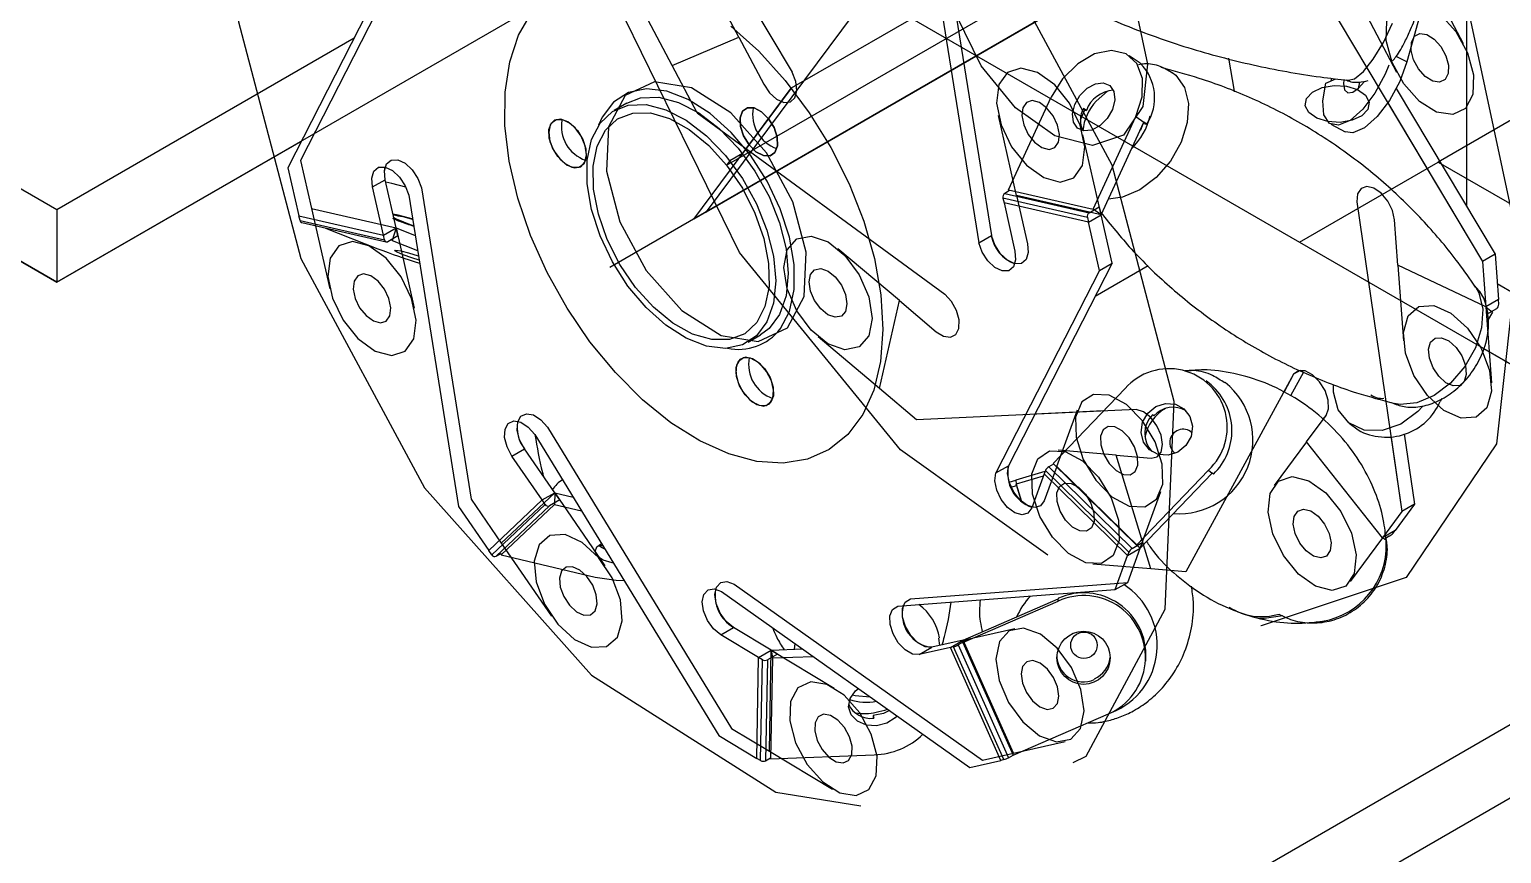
# Model space of a CAD drawing. Header units: millimetres. Extents: x 15 to 415, y 5 to 292.
# Drawn here: x 232.42 to 248.93, y 198.25 to 207.49 of the extents above; entities that cross this region are included whole.
import ezdxf

# ---------------------------------------------------------------- set-up
doc = ezdxf.new("R2010")
doc.units = ezdxf.units.MM
doc.header["$PDSIZE"] = -1
doc.linetypes.add('CENTERX2', pattern=[20.32, 12.7, -2.54, 2.54, -2.54])

msp = doc.modelspace()

# ---------------------------------------------------------------- linework, layer by layer
at = {"color": 7, "linetype": 'Continuous', "lineweight": 25}
for p, q in [((221.4187, 212.0013), (232.7324, 205.47)), ((221.4187, 211.1847), (232.7324, 204.6535)), ((242.6502, 208.6695), (243.2089, 205.1787)), ((242.5087, 208.5879), (243.0675, 205.097)), ((236.4838, 208.2114), (235.3231, 205.939)), ((248.1519, 208.1545), (247.8682, 207.1262)), ((248.5363, 208.2015), (248.5363, 205.506)), ((232.7324, 205.47), (236.0667, 207.3949)), ((244.8782, 207.1092), (244.756, 207.1946)), ((247.8682, 207.1262), (247.7488, 207.1872)), ((246.96, 206.8884), (247.0698, 206.9356)), ((247.0233, 206.9412), (247.0153, 206.9122)), ((247.3357, 206.8984), (247.3213, 206.8258)), ((247.7491, 206.8263), (248.8565, 204.9688)), ((239.1222, 206.6624), (238.9808, 206.5808)), ((243.4023, 205.6886), (243.8813, 206.7289)), ((247.6544, 206.6662), (248.7151, 204.8871)), ((244.2361, 206.5904), (244.2743, 206.5817)), ((244.2743, 206.5817), (244.2421, 206.6042)), ((244.35, 205.4721), (244.829, 206.5124)), ((244.829, 206.5124), (244.919, 206.4495)), ((244.44, 205.4092), (244.919, 206.4495)), ((244.9127, 206.4358), (244.9512, 206.427)), ((244.9512, 206.427), (244.919, 206.4495)), ((247.0143, 206.4255), (247.1764, 206.3426)), ((232.7324, 204.6535), (235.4752, 206.2369)), ((235.3231, 205.939), (235.4458, 205.3992)), ((236.2707, 205.7225), (236.4122, 205.8041)), ((236.3934, 205.1826), (236.2707, 205.7225)), ((236.5348, 205.2643), (236.4122, 205.8041)), ((243.4126, 205.6814), (243.3588, 205.6504)), ((243.3588, 205.6504), (244.3064, 205.4338)), ((243.4023, 205.6886), (244.35, 205.4721)), ((243.4126, 205.6814), (243.4023, 205.6886)), ((236.6769, 205.6297), (237.2356, 202.1388)), ((244.2863, 205.3815), (243.3387, 205.5981)), ((243.3387, 205.5981), (243.3509, 205.5441)), ((243.3509, 205.5441), (243.4736, 205.0043)), ((244.2986, 205.3275), (243.3509, 205.5441)), ((244.3064, 205.4338), (244.4196, 205.4992)), ((244.4196, 205.4992), (244.44, 205.4092)), ((232.7324, 205.47), (232.7324, 204.6535)), ((235.4458, 205.3992), (236.3934, 205.1826)), ((235.458, 205.3452), (235.4458, 205.3992)), ((235.458, 205.3452), (236.4057, 205.1287)), ((235.4774, 205.3225), (236.4251, 205.106)), ((244.2863, 205.3815), (244.2986, 205.3275)), ((244.2986, 205.3275), (244.44, 205.4092)), ((244.4213, 204.7877), (244.2986, 205.3275)), ((244.44, 205.4092), (244.35, 205.4721)), ((244.5627, 204.8694), (244.44, 205.4092)), ((235.7429, 205.2619), (236.3292, 205.0305)), ((236.3934, 205.1826), (236.5348, 205.2643)), ((236.4057, 205.1287), (236.3934, 205.1826)), ((236.5553, 205.1743), (236.4421, 205.109)), ((236.5348, 205.2643), (236.491, 205.1241)), ((236.5553, 205.1743), (236.5348, 205.2643)), ((236.5348, 205.2643), (236.7489, 205.1798)), ((243.0675, 205.097), (243.2089, 205.1787)), ((236.491, 205.1241), (236.4747, 205.1278)), ((236.491, 205.1241), (236.7758, 205.0117)), ((244.5627, 204.8694), (243.402, 202.597)), ((244.3727, 204.4975), (244.9688, 204.8415)), ((244.4213, 204.7877), (244.5627, 204.8694)), ((248.8565, 204.9688), (248.7151, 204.8871)), ((248.7151, 204.8871), (248.7528, 204.3774)), ((248.8565, 204.9688), (248.8942, 204.459)), ((244.4213, 204.7877), (243.2606, 202.5153)), ((248.8809, 204.6383), (253.2385, 202.1227)), ((248.8942, 204.459), (248.7528, 204.3774)), ((248.7528, 204.3774), (248.8268, 204.3202)), ((248.8722, 204.3577), (248.759, 204.2924)), ((248.8979, 204.4081), (248.8942, 204.459)), ((248.8268, 204.3202), (248.7784, 204.2372)), ((240.4807, 203.9826), (240.6221, 204.0643)), ((248.7276, 203.9103), (252.5313, 201.7145)), ((245.6736, 203.5026), (245.6183, 203.5478)), ((246.598, 203.6228), (246.4869, 203.4192)), ((246.7073, 203.6456), (246.5628, 203.381)), ((246.6711, 203.665), (246.598, 203.6228)), ((243.9014, 202.62), (244.7084, 203.4631)), ((248.2615, 203.3517), (248.2415, 203.3175)), ((244.4672, 203.2112), (243.6973, 203.1751)), ((245.0308, 203.1564), (245.0162, 203.1683)), ((246.9303, 203.1181), (246.962, 203.161)), ((247.2199, 203.0751), (247.3204, 202.9975)), ((238.0905, 202.9462), (240.1552, 199.5703)), ((247.6907, 202.9137), (247.8114, 202.0835)), ((247.8378, 202.9562), (247.9528, 202.1652)), ((237.834, 202.704), (237.9755, 202.7856)), ((238.172, 202.2127), (237.834, 202.704)), ((238.3134, 202.2944), (237.9755, 202.7856)), ((243.2606, 202.5153), (243.402, 202.597)), ((243.8101, 202.5307), (243.4821, 202.4359)), ((243.8147, 202.5433), (243.8007, 202.5051)), ((244.7496, 201.6278), (243.8147, 202.5433)), ((243.9056, 202.6159), (243.8523, 202.5851)), ((243.8523, 202.5851), (244.7872, 201.6696)), ((243.9014, 202.62), (244.8364, 201.7045)), ((244.8364, 201.7045), (245.6433, 202.5476)), ((244.8771, 201.6712), (245.684, 202.5144)), ((245.6433, 202.5476), (245.684, 202.5144)), ((245.6986, 202.5025), (245.684, 202.5144)), ((243.4093, 202.4107), (243.4821, 202.4359)), ((243.4312, 202.3549), (243.4909, 202.375)), ((243.4821, 202.4359), (243.4886, 202.3911)), ((243.791, 202.4784), (243.4886, 202.3911)), ((243.4886, 202.3911), (243.5482, 202.1952)), ((243.4909, 202.375), (243.4886, 202.3911)), ((243.4909, 202.375), (243.5446, 202.1984)), ((243.8007, 202.5051), (243.6613, 202.1229)), ((244.7357, 201.5896), (243.8007, 202.5051)), ((237.5736, 201.6475), (238.172, 202.2127)), ((238.172, 202.2127), (238.3134, 202.2944)), ((238.2058, 202.1636), (238.172, 202.2127)), ((238.3698, 202.2125), (238.2566, 202.1472)), ((238.3134, 202.2944), (238.31, 202.1633)), ((238.3698, 202.2125), (238.3134, 202.2944)), ((238.3134, 202.2944), (238.5189, 202.2458)), ((237.2356, 202.1388), (237.5736, 201.6475)), ((237.6074, 201.5984), (238.2058, 202.1636)), ((238.2566, 202.1472), (237.6582, 201.582)), ((238.31, 202.1633), (237.7116, 201.5981)), ((238.31, 202.1633), (238.6131, 202.0917)), ((253.2385, 202.1227), (245.8846, 197.8774)), ((247.8114, 202.0835), (247.5935, 201.789)), ((247.9528, 202.1652), (247.7349, 201.8706)), ((247.9528, 202.1652), (247.8114, 202.0835)), ((247.7349, 201.8706), (247.5935, 201.789)), ((247.7131, 201.8412), (247.7349, 201.8706)), ((238.8181, 201.709), (238.8531, 201.6994)), ((244.7872, 201.6696), (244.9003, 201.7349)), ((244.8771, 201.6712), (244.8364, 201.7045)), ((244.9003, 201.7349), (244.8771, 201.6712)), ((247.5935, 201.789), (247.6195, 201.7722)), ((247.6703, 201.8052), (247.6165, 201.7741)), ((247.6175, 201.7747), (247.6195, 201.7722)), ((237.6074, 201.5984), (237.5736, 201.6475)), ((237.6582, 201.582), (237.712, 201.613)), ((237.712, 201.613), (237.7116, 201.5981)), ((237.7116, 201.5981), (238.7668, 201.3487)), ((244.5962, 201.2074), (244.7357, 201.5896)), ((244.7357, 201.5896), (244.8771, 201.6712)), ((244.7496, 201.6278), (244.7357, 201.5896)), ((244.7376, 201.2891), (244.8771, 201.6712)), ((242.1595, 201.0214), (244.5962, 201.2074)), ((244.5962, 201.2074), (244.7376, 201.2891)), ((240.1847, 201.186), (242.9667, 199.2145)), ((242.89, 200.6157), (243.9582, 201.0791)), ((242.8914, 200.6396), (243.9596, 201.1029)), ((243.9582, 201.0791), (243.9596, 201.1029)), ((243.9601, 201.1115), (243.9596, 201.1029)), ((245.9365, 200.9732), (245.9104, 200.9891)), ((240.1758, 200.7013), (240.3172, 200.7829)), ((240.6, 200.4462), (240.1758, 200.7013)), ((240.7414, 200.5279), (240.3172, 200.7829)), ((240.7414, 200.5279), (241.0937, 200.5418)), ((241.006, 200.604), (240.9976, 200.538)), ((242.4016, 200.4794), (242.5431, 200.561)), ((242.75, 200.5579), (242.4016, 200.4794)), ((242.8914, 200.6396), (242.5431, 200.561)), ((242.6305, 200.5807), (242.6194, 200.6641)), ((242.75, 200.5579), (242.8914, 200.6396)), ((242.7848, 200.5658), (242.75, 200.5579)), ((243.3151, 199.2931), (242.75, 200.5579)), ((243.3499, 199.3009), (242.7848, 200.5658)), ((242.9495, 200.6527), (242.8363, 200.5873)), ((242.8363, 200.5873), (243.4014, 199.3225)), ((242.8914, 200.6396), (242.89, 200.6157)), ((242.89, 200.6157), (243.455, 199.3509)), ((242.9495, 200.6527), (242.8914, 200.6396)), ((240.5794, 199.3152), (240.6, 200.4462)), ((240.6, 200.4462), (240.7414, 200.5279)), ((240.6424, 200.4207), (240.6, 200.4462)), ((240.6218, 199.2897), (240.6424, 200.4207)), ((240.699, 200.4201), (240.6784, 199.289)), ((240.8121, 200.4854), (240.699, 200.4201)), ((240.7542, 200.4412), (240.7336, 199.3102)), ((240.8121, 200.4854), (240.7414, 200.5279)), ((240.7414, 200.5279), (240.7542, 200.4412)), ((240.7542, 200.4412), (241.2102, 200.4593)), ((244.9394, 200.4046), (244.9414, 200.437)), ((244.3637, 200.208), (244.3632, 200.1995)), ((241.8851, 199.797), (241.8846, 199.7659)), ((241.8851, 199.797), (241.8897, 199.7661)), ((243.455, 199.3509), (244.5232, 199.8142)), ((240.1552, 199.5703), (240.5794, 199.3152)), ((240.6218, 199.2897), (240.5794, 199.3152)), ((240.6784, 199.289), (240.7322, 199.3201)), ((240.7322, 199.3201), (240.7336, 199.3102)), ((240.7336, 199.3102), (241.8967, 199.3563)), ((242.9667, 199.2145), (243.3151, 199.2931)), ((243.3499, 199.3009), (243.3151, 199.2931)), ((243.4014, 199.3225), (243.4541, 199.3529))]:
    msp.add_line(p, q, dxfattribs=at)
at = {"color": 7, "linetype": 'Continuous'}
for p, q in [((232.7324, 204.6535), (221.4187, 211.1847)), ((238.9488, 210.4115), (240.9762, 207.0109)), ((244.9261, 209.1163), (240.9663, 206.8303)), ((240.0863, 208.8988), (232.7324, 204.6535)), ((253.2385, 201.3062), (240.0863, 208.8988)), ((242.6502, 208.6695), (243.2089, 205.1787)), ((236.6252, 208.293), (235.4645, 206.0206)), ((240.2414, 205.9663), (244.3426, 208.3339)), ((240.3776, 207.4037), (239.9128, 208.2874)), ((246.6878, 208.2877), (248.7151, 204.8871)), ((248.0325, 208.2156), (248.4972, 207.3319)), ((239.6315, 207.083), (239.1667, 207.9667)), ((247.2864, 207.8949), (247.7511, 207.0112)), ((239.6315, 207.083), (240.3776, 207.4037)), ((240.3776, 207.4037), (240.6564, 206.8735)), ((239.9103, 206.5528), (239.6315, 207.083)), ((240.9663, 206.8303), (240.4193, 206.0968)), ((239.9103, 206.5528), (242.6857, 204.5224)), ((243.4924, 205.6257), (243.2879, 206.5254)), ((244.44, 205.4092), (244.2356, 206.3089)), ((235.4645, 206.0206), (235.5872, 205.4808)), ((240.2778, 206.0152), (240.2414, 205.9663)), ((240.4193, 206.0968), (240.2778, 206.0152)), ((236.5348, 205.2643), (236.4122, 205.8041)), ((236.8183, 205.7113), (237.377, 202.2204)), ((244.44, 205.4092), (243.4924, 205.6257)), ((243.4924, 205.6257), (243.615, 205.0859)), ((247.3065, 205.5553), (247.8114, 202.0835)), ((235.5872, 205.4808), (236.5348, 205.2643)), ((235.5872, 205.4808), (235.7916, 204.5811)), ((244.5627, 204.8694), (244.44, 205.4092)), ((247.7667, 204.8451), (247.7291, 205.3549)), ((236.5348, 205.2643), (236.7393, 204.3646)), ((242.1774, 204.4478), (241.4881, 205.0281)), ((244.5627, 204.8694), (243.402, 202.597)), ((248.7528, 204.3774), (247.7667, 204.8451)), ((247.7667, 204.8451), (247.8295, 203.9956)), ((248.7151, 204.8871), (248.7528, 204.3774)), ((241.9562, 203.4612), (242.1774, 204.4478)), ((242.1774, 204.4478), (242.5909, 204.0996)), ((248.7528, 204.3774), (248.8155, 203.5278)), ((241.9562, 203.4612), (241.267, 204.0414)), ((246.598, 203.6228), (245.3877, 201.4059)), ((242.3698, 203.113), (241.9562, 203.4612)), ((244.833, 203.2283), (242.3698, 203.113)), ((243.9422, 202.5868), (244.1746, 203.2237)), ((238.2319, 203.0278), (240.2966, 199.6519)), ((246.7441, 202.8665), (246.962, 203.161)), ((246.7441, 202.8665), (246.3809, 202.3756)), ((247.5935, 201.789), (246.7441, 202.8665)), ((238.3134, 202.2944), (237.9755, 202.7856)), ((244.6092, 202.7147), (243.9587, 202.7699)), ((244.9974, 201.439), (244.6092, 202.7147)), ((244.6092, 202.7147), (244.9994, 202.6816)), ((243.9422, 202.5868), (243.8027, 202.2046)), ((244.8771, 201.6712), (243.9422, 202.5868)), ((237.377, 202.2204), (237.715, 201.7292)), ((237.715, 201.7292), (238.3134, 202.2944)), ((238.3134, 202.2944), (238.8767, 201.4756)), ((244.8771, 201.6712), (245.1096, 202.3082)), ((247.8114, 202.0835), (247.5935, 201.789)), ((237.715, 201.7292), (238.2783, 200.9104)), ((247.5935, 201.789), (247.2303, 201.2981)), ((244.7376, 201.2891), (244.8771, 201.6712)), ((244.9974, 201.439), (244.347, 201.4942)), ((245.3877, 201.4059), (244.9974, 201.439)), ((240.3261, 201.2677), (243.1081, 199.2962)), ((242.3009, 201.1031), (244.7376, 201.2891)), ((245.8846, 197.0609), (253.2385, 201.3062)), ((240.7414, 200.5279), (240.3172, 200.7829)), ((242.8914, 200.6396), (243.472, 200.7705)), ((242.8914, 200.6396), (242.5431, 200.561)), ((243.4565, 199.3747), (242.8914, 200.6396)), ((240.7208, 199.3969), (240.7414, 200.5279)), ((240.7414, 200.5279), (241.4484, 200.1028)), ((240.2966, 199.6519), (240.7208, 199.3969)), ((240.7208, 199.3969), (241.4278, 198.9718)), ((243.4565, 199.3747), (244.0371, 199.5057)), ((243.1081, 199.2962), (243.4565, 199.3747))]:
    msp.add_line(p, q, dxfattribs=at)
at = {"color": 7, "linetype": 'CENTERX2'}
for p, q in [((240.0136, 205.445), (244.9134, 208.2736)), ((240.0136, 205.445), (241.9466, 208.0367)), ((243.832, 207.6493), (238.9322, 204.8207)), ((243.832, 207.6493), (239.8722, 205.3634)), ((239.8722, 205.3634), (240.9663, 206.8303)), ((249.208, 206.572), (248.2181, 206.0006)), ((246.6624, 205.1025), (248.2181, 206.0006)), ((248.2181, 206.0006), (249.3494, 205.3474))]:
    msp.add_line(p, q, dxfattribs=at)
at = {"color": 8, "linetype": 'Continuous', "lineweight": 25}
msp.add_line((236.7193, 205.3644), (236.71, 205.367), dxfattribs=at)
at = {"color": 7, "linetype": 'CENTERX2', "flags": 128}
for points in [[(242.1888, 202.7752), (240.3842, 204.9863), (239.1046, 207.6029), (238.5447, 210.2264), (238.7897, 212.4577), (239.8023, 213.9569), (241.4285, 214.4958), (243.4205, 213.9924), (245.4752, 212.5233), (247.2797, 210.3122), (248.5594, 207.6957), (249.1193, 205.0721), (248.8743, 202.8409), (247.8616, 201.3417), (246.2355, 200.8028), (244.2434, 201.3062), (242.1888, 202.7752)], [(245.1582, 200.9883), (245.2593, 203.3166), (244.5618, 205.9689), (243.1718, 208.5414), (241.3011, 210.6426), (239.2343, 211.9524), (237.2862, 212.2716), (235.7533, 211.5515), (234.869, 209.9017), (234.7679, 207.5734), (235.4654, 204.9211), (236.8553, 202.3485), (238.7261, 200.2474), (240.7929, 198.9375), (242.741, 198.6184), (244.2739, 199.3385), (245.1582, 200.9883)], [(247.724, 207.7389), (247.8659, 207.8082), (248.0472, 207.7806), (248.2402, 207.6603), (248.4155, 207.4655), (248.5464, 207.226), (248.6131, 206.9782), (248.6054, 206.7598), (248.5244, 206.6041), (248.3824, 206.5348), (248.2012, 206.5625), (248.0082, 206.6828), (247.8329, 206.8776), (247.7019, 207.1171), (247.6352, 207.3649), (247.643, 207.5832), (247.724, 207.7389)], [(243.7958, 205.8272), (243.9822, 205.7781), (244.135, 205.8263), (244.231, 205.9644), (244.2555, 206.1714), (244.2049, 206.4159), (244.0868, 206.6605), (243.9192, 206.8681), (243.7276, 207.007), (243.5413, 207.0562), (243.3884, 207.008), (243.2925, 206.8699), (243.2679, 206.6628), (243.3186, 206.4184), (243.4367, 206.1737), (243.6043, 205.9662), (243.7958, 205.8272)], [(241.8725, 204.2485), (241.8347, 204.0517), (241.7273, 203.9284), (241.5666, 203.8974), (241.3771, 203.9634), (241.1877, 204.1164), (241.0273, 204.3332), (240.9201, 204.5806), (240.8826, 204.821), (240.9204, 205.0178), (241.0279, 205.1411), (241.1885, 205.1721), (241.378, 205.1061), (241.5674, 204.953), (241.7279, 204.7363), (241.835, 204.4889), (241.8725, 204.2485)], [(236.2314, 205.0627), (236.045, 205.1119), (235.8922, 205.0637), (235.7962, 204.9256), (235.7717, 204.7185), (235.8223, 204.4741), (235.9404, 204.2295), (236.108, 204.0219), (236.2996, 203.8829), (236.4859, 203.8338), (236.6387, 203.882), (236.7347, 204.0201), (236.7593, 204.2272), (236.7086, 204.4716), (236.5905, 204.7162), (236.4229, 204.9238), (236.2314, 205.0627)], [(248.17, 204.3935), (248.3618, 204.3088), (248.5476, 204.1408), (248.6992, 203.9151), (248.7934, 203.666), (248.8159, 203.4315), (248.7633, 203.2473), (248.6436, 203.1414), (248.4751, 203.1299), (248.2832, 203.2146), (248.0974, 203.3826), (247.9458, 203.6083), (247.8516, 203.8574), (247.8291, 204.0919), (247.8817, 204.2761), (248.0014, 204.3821), (248.17, 204.3935)], [(244.3794, 202.4331), (244.56, 202.2497), (244.753, 202.1449), (244.9292, 202.1346), (245.0616, 202.2205), (245.1302, 202.3893), (245.1245, 202.6156), (245.0453, 202.8647), (244.9048, 203.0988), (244.7242, 203.2822), (244.5312, 203.387), (244.355, 203.3973), (244.2226, 203.3115), (244.154, 203.1426), (244.1597, 202.9163), (244.2389, 202.6672), (244.3794, 202.4331)], [(244.5536, 202.2363), (244.6343, 201.9871), (244.6417, 201.76), (244.5747, 201.5895), (244.4435, 201.5016), (244.268, 201.5097), (244.075, 201.6126), (243.8939, 201.7945), (243.7522, 202.0278), (243.6715, 202.277), (243.6641, 202.5042), (243.7311, 202.6747), (243.8623, 202.7626), (244.0377, 202.7545), (244.2307, 202.6516), (244.4119, 202.4697), (244.5536, 202.2363)], [(246.959, 202.2917), (247.1274, 202.0854), (247.2468, 201.8411), (247.2991, 201.5963), (247.2762, 201.388), (247.1817, 201.2481), (247.0299, 201.1978), (246.844, 201.2448), (246.6522, 201.3819), (246.4838, 201.5883), (246.3644, 201.8325), (246.3121, 202.0773), (246.335, 202.2856), (246.4295, 202.4255), (246.5813, 202.4758), (246.7672, 202.4288), (246.959, 202.2917)], [(238.2597, 201.8146), (238.1387, 201.7107), (238.0844, 201.5279), (238.1053, 201.2942), (238.198, 201.045), (238.3486, 200.8184), (238.5339, 200.6488), (238.7259, 200.562), (238.8953, 200.5713), (239.0163, 200.6753), (239.0706, 200.858), (239.0497, 201.0918), (238.9569, 201.341), (238.8064, 201.5676), (238.6211, 201.7372), (238.4291, 201.824), (238.2597, 201.8146)], [(243.2954, 200.1895), (243.4012, 199.9418), (243.5607, 199.724), (243.7498, 199.5693), (243.9396, 199.5011), (244.1012, 199.5299), (244.21, 199.6514), (244.2495, 199.8469), (244.2136, 200.0867), (244.1079, 200.3344), (243.9483, 200.5521), (243.7593, 200.7069), (243.5695, 200.775), (243.4079, 200.7462), (243.2991, 200.6248), (243.2596, 200.4293), (243.2954, 200.1895)], [(240.9579, 199.9532), (240.9485, 199.7359), (241.0136, 199.4884), (241.1433, 199.2483), (241.3179, 199.0521), (241.5108, 198.9299), (241.6926, 198.9001), (241.8357, 198.9673), (241.9182, 199.1213), (241.9277, 199.3386), (241.8626, 199.5862), (241.7328, 199.8263), (241.5582, 200.0224), (241.3653, 200.1446), (241.1835, 200.1744), (241.0404, 200.1072), (240.9579, 199.9532)]]:
    msp.add_lwpolyline(points, dxfattribs=at)
at = {"color": 7, "linetype": 'Continuous', "flags": 128}
for points in [[(243.4814, 206.6095), (243.0965, 207.0812), (242.8235, 207.6394), (242.704, 208.1991), (242.7563, 208.6751), (242.9723, 208.9949), (243.3192, 209.1099), (243.7442, 209.0025), (244.1825, 208.6891), (244.5675, 208.2174), (244.8405, 207.6592), (244.9599, 207.0995), (244.9077, 206.6235), (244.6916, 206.3037), (244.3447, 206.1887), (243.9198, 206.2961), (243.4814, 206.6095)], [(247.9527, 207.4147), (248.0135, 207.4444), (248.0912, 207.4326), (248.1739, 207.381), (248.249, 207.2975), (248.3052, 207.1949), (248.3337, 207.0887), (248.3304, 206.9951), (248.2957, 206.9284), (248.2349, 206.8987), (248.1572, 206.9105), (248.0745, 206.9621), (247.9993, 207.0455), (247.9432, 207.1482), (247.9146, 207.2544), (247.918, 207.348), (247.9527, 207.4147)], [(240.6564, 206.8735), (240.7219, 206.7773), (240.8018, 206.7062), (240.8839, 206.671), (240.9557, 206.6771), (241.0063, 206.7236), (241.0279, 206.8033), (241.0174, 206.9042), (240.9762, 207.0109)], [(241.1111, 204.4942), (241.1327, 204.9909), (240.9839, 205.5568), (240.6874, 206.1056), (240.2883, 206.5538), (239.8473, 206.8332), (239.4317, 206.9013), (239.1047, 206.7477), (238.9161, 206.3958), (238.8945, 205.8991), (239.0433, 205.3332), (239.3398, 204.7844), (239.7389, 204.3362), (240.1798, 204.0567), (240.5954, 203.9886), (240.9225, 204.1423), (241.1111, 204.4942)], [(246.9177, 206.8372), (247.0522, 206.8605), (247.1919, 206.8524), (247.3157, 206.814), (247.4046, 206.7512), (247.445, 206.6736), (247.431, 206.5929), (247.3645, 206.5215), (247.2557, 206.4702), (247.1212, 206.4468), (246.9814, 206.4549), (246.8577, 206.4933), (246.7688, 206.5561), (246.7283, 206.6338), (246.7424, 206.7144), (246.8089, 206.7859), (246.9177, 206.8372)], [(243.7763, 206.1643), (243.8562, 206.1433), (243.9217, 206.1639), (243.9628, 206.2231), (243.9733, 206.3118), (243.9516, 206.4166), (243.901, 206.5215), (243.8292, 206.6104), (243.7471, 206.67), (243.6672, 206.691), (243.6017, 206.6704), (243.5606, 206.6112), (243.5501, 206.5224), (243.5718, 206.4177), (243.6224, 206.3128), (243.6942, 206.2239), (243.7763, 206.1643)], [(236.4122, 205.8041), (236.4041, 205.9038), (236.4283, 205.9814), (236.4809, 206.0248), (236.5539, 206.0276), (236.6363, 205.9893), (236.7155, 205.9157), (236.7794, 205.8181), (236.8183, 205.7113)], [(247.7291, 205.3549), (247.7058, 205.46), (247.6539, 205.5644), (247.5812, 205.6522), (247.4989, 205.71), (247.4195, 205.7289), (247.355, 205.7062), (247.3153, 205.6452), (247.3065, 205.5553)], [(243.615, 205.0859), (243.623, 204.9861), (243.5989, 204.9086), (243.5463, 204.8652), (243.4733, 204.8624), (243.3909, 204.9007), (243.3117, 204.9742), (243.2478, 205.0719), (243.2089, 205.1787)], [(236.2509, 204.7257), (236.171, 204.7467), (236.1055, 204.7261), (236.0644, 204.6669), (236.0538, 204.5781), (236.0755, 204.4734), (236.1262, 204.3685), (236.198, 204.2796), (236.2801, 204.22), (236.36, 204.199), (236.4254, 204.2196), (236.4666, 204.2788), (236.4771, 204.3675), (236.4554, 204.4723), (236.4048, 204.5772), (236.333, 204.6661), (236.2509, 204.7257)], [(241.5897, 204.4121), (241.5735, 204.3277), (241.5274, 204.2749), (241.4586, 204.2616), (241.3774, 204.2899), (241.2962, 204.3555), (241.2274, 204.4484), (241.1815, 204.5544), (241.1654, 204.6574), (241.1816, 204.7418), (241.2277, 204.7946), (241.2966, 204.8079), (241.3777, 204.7796), (241.4589, 204.714), (241.5277, 204.6211), (241.5736, 204.5151), (241.5897, 204.4121)], [(242.5909, 204.0996), (242.6736, 204.0491), (242.751, 204.0384), (242.8112, 204.0693), (242.8451, 204.1369), (242.8475, 204.2311), (242.818, 204.3374), (242.7612, 204.4397), (242.6857, 204.5224)], [(248.2571, 204.0325), (248.3393, 203.9962), (248.419, 203.9242), (248.4839, 203.8275), (248.5243, 203.7207), (248.534, 203.6202), (248.5114, 203.5412), (248.4601, 203.4959), (248.3879, 203.4909), (248.3057, 203.5272), (248.226, 203.5992), (248.1611, 203.696), (248.1207, 203.8027), (248.111, 203.9032), (248.1336, 203.9822), (248.1849, 204.0276), (248.2571, 204.0325)], [(246.962, 203.161), (246.9899, 203.235), (246.9858, 203.3328), (246.9504, 203.4396), (246.889, 203.5392), (246.811, 203.6164), (246.7284, 203.6593), (246.6536, 203.6616), (246.598, 203.6228)], [(237.9755, 202.7856), (237.9205, 202.8888), (237.8935, 202.9948), (237.8985, 203.0873), (237.9347, 203.1524), (237.9966, 203.18), (238.0749, 203.1661), (238.1575, 203.1126), (238.2319, 203.0278)], [(244.9994, 202.6816), (245.0678, 202.696), (245.1131, 202.7499), (245.1284, 202.835), (245.1114, 202.9384), (245.0647, 203.0442), (244.9954, 203.1365), (244.914, 203.2011), (244.833, 203.2283)], [(244.5295, 202.6233), (244.6069, 202.5447), (244.6896, 202.4998), (244.7651, 202.4954), (244.8219, 202.5322), (244.8513, 202.6046), (244.8488, 202.7015), (244.8149, 202.8083), (244.7547, 202.9086), (244.6773, 202.9872), (244.5946, 203.0321), (244.5191, 203.0365), (244.4623, 202.9997), (244.4329, 202.9274), (244.4354, 202.8304), (244.4693, 202.7236), (244.5295, 202.6233)], [(243.8027, 202.2046), (243.7608, 202.1464), (243.6947, 202.1269), (243.6146, 202.1492), (243.5326, 202.2097), (243.4613, 202.2993), (243.4114, 202.4044), (243.3906, 202.5089), (243.402, 202.597)], [(244.3246, 202.1768), (244.3592, 202.07), (244.3624, 201.9726), (244.3336, 201.8996), (244.2774, 201.8619), (244.2022, 201.8654), (244.1195, 201.9094), (244.0419, 201.9874), (243.9811, 202.0874), (243.9465, 202.1942), (243.9434, 202.2916), (243.9721, 202.3646), (244.0283, 202.4023), (244.1035, 202.3988), (244.1862, 202.3547), (244.2639, 202.2768), (244.3246, 202.1768)], [(246.8713, 202.0318), (246.9435, 201.9433), (246.9947, 201.8387), (247.0171, 201.7337), (247.0073, 201.6445), (246.9668, 201.5845), (246.9017, 201.563), (246.8221, 201.5831), (246.7399, 201.6419), (246.6677, 201.7303), (246.6165, 201.835), (246.5941, 201.9399), (246.6039, 202.0292), (246.6444, 202.0891), (246.7095, 202.1107), (246.7891, 202.0905), (246.8713, 202.0318)], [(238.4413, 201.4594), (238.3894, 201.4149), (238.3662, 201.3365), (238.3751, 201.2364), (238.4149, 201.1296), (238.4794, 201.0324), (238.5588, 200.9598), (238.6411, 200.9226), (238.7137, 200.9266), (238.7656, 200.9711), (238.7888, 201.0494), (238.7799, 201.1496), (238.7401, 201.2564), (238.6756, 201.3535), (238.5962, 201.4262), (238.5139, 201.4634), (238.4413, 201.4594)], [(240.3172, 200.7829), (240.2364, 200.8502), (240.1686, 200.9441), (240.124, 201.0504), (240.1096, 201.1528), (240.1274, 201.2359), (240.1748, 201.2869), (240.2446, 201.298), (240.3261, 201.2677)], [(242.5431, 200.561), (242.4672, 200.5666), (242.3844, 200.6126), (242.3074, 200.692), (242.2478, 200.7928), (242.2147, 200.8995), (242.2132, 200.9959), (242.2434, 201.0674), (242.3009, 201.1031)], [(243.5578, 200.1601), (243.6031, 200.054), (243.6715, 199.9606), (243.7525, 199.8943), (243.8338, 199.8651), (243.9031, 199.8775), (243.9497, 199.9295), (243.9667, 200.0133), (243.9513, 200.1161), (243.906, 200.2222), (243.8376, 200.3155), (243.7566, 200.3819), (243.6752, 200.4111), (243.606, 200.3987), (243.5593, 200.3467), (243.5424, 200.2629), (243.5578, 200.1601)], [(241.2323, 199.7155), (241.2282, 199.6224), (241.2561, 199.5163), (241.3117, 199.4134), (241.3866, 199.3294), (241.4692, 199.277), (241.5472, 199.2642), (241.6085, 199.293), (241.6439, 199.359), (241.6479, 199.4521), (241.62, 199.5582), (241.5644, 199.6611), (241.4896, 199.7452), (241.4069, 199.7976), (241.329, 199.8103), (241.2677, 199.7815), (241.2323, 199.7155)]]:
    msp.add_lwpolyline(points, dxfattribs=at)
at = {"color": 7, "linetype": 'Continuous', "lineweight": 25, "flags": 128}
for points in [[(240.2876, 207.5257), (240.6003, 207.2438), (240.8959, 206.9178), (241.1675, 206.5554), (241.4088, 206.1651), (241.614, 205.756), (241.7784, 205.3376), (241.8982, 204.9199), (241.9704, 204.5125), (241.9935, 204.1251), (241.9668, 203.7668), (241.891, 203.4458), (241.768, 203.1698), (241.6005, 202.9452), (241.3924, 202.7773), (241.1488, 202.67), (240.8752, 202.6258), (240.5781, 202.6458), (240.2645, 202.7295), (239.9416, 202.8749), (239.6172, 203.0787), (239.2987, 203.336), (238.9937, 203.6408), (238.7092, 203.986), (238.452, 204.3635), (238.2281, 204.7644), (238.0428, 205.1794), (237.9003, 205.5986), (237.804, 206.0124), (237.7562, 206.4109), (237.758, 206.7849), (237.8094, 207.1256), (237.9091, 207.4249), (238.0548, 207.676)], [(247.2102, 206.9185), (247.279, 206.9353), (247.3796, 207.0163), (247.4912, 207.1565), (247.604, 207.3435), (247.708, 207.5607)], [(244.829, 206.5124), (244.8986, 206.7322), (244.9027, 206.9386), (244.8408, 207.1067), (244.7202, 207.2161), (244.5557, 207.2537), (244.3669, 207.2149), (244.1768, 207.1045), (244.0081, 206.9357), (243.8813, 206.7289)], [(245.867, 207.1662), (245.9302, 206.7985), (245.9311, 206.7912)], [(245.2373, 207.0067), (245.276, 206.9764), (245.3743, 206.8395), (245.4189, 206.6574), (245.406, 206.4462), (245.3366, 206.2247), (245.2169, 206.0126), (245.0576, 205.8287), (244.8728, 205.6894), (244.6789, 205.6071), (244.5221, 205.5875)], [(247.6662, 207.0868), (247.6255, 206.9886), (247.5095, 206.7753), (247.3723, 206.595), (247.2304, 206.4694), (247.1008, 206.4138), (246.9993, 206.4347), (246.938, 206.5296), (246.9244, 206.6872), (246.96, 206.8884)], [(247.8682, 207.1262), (247.7876, 206.9056), (247.6716, 206.6924), (247.5344, 206.5121), (247.3925, 206.3865), (247.2629, 206.3308), (247.1764, 206.3426)], [(240.8414, 204.1299), (240.9442, 204.327), (240.9969, 204.5725), (240.9969, 204.8549), (240.9444, 205.1612), (240.8418, 205.4769), (240.6938, 205.7873), (240.5073, 206.0778), (240.2912, 206.335), (240.0555, 206.5467), (239.8112, 206.7031), (239.5698, 206.7968), (239.3425, 206.8236), (239.14, 206.782), (238.9717, 206.6741), (238.8455, 206.5049), (238.8056, 206.4148)], [(244.4639, 206.8905), (244.5364, 206.8593), (244.5813, 206.7918), (244.5918, 206.6982), (244.5662, 206.5928), (244.5085, 206.4917), (244.4275, 206.4101), (244.3354, 206.3607), (244.2464, 206.3508), (244.1739, 206.382), (244.129, 206.4495), (244.1185, 206.5431), (244.1441, 206.6485), (244.2018, 206.7496), (244.2828, 206.8312), (244.3749, 206.8806), (244.4639, 206.8905)], [(247.1607, 206.9212), (247.1575, 206.8841), (247.1685, 206.8133), (247.2046, 206.7783), (247.2602, 206.7845), (247.3269, 206.8309), (247.392, 206.9068)], [(238.8221, 206.438), (238.9609, 206.5687), (239.1358, 206.6391), (239.3384, 206.6461), (239.5594, 206.5893), (239.7885, 206.4714), (240.0148, 206.2978), (240.2278, 206.0767), (240.4176, 205.8185), (240.5753, 205.5351), (240.6935, 205.2399), (240.7667, 204.9467), (240.7914, 204.6691), (240.7666, 204.4201), (240.6933, 204.2115), (240.575, 204.0529), (240.4172, 203.9517), (240.2273, 203.9128), (240.0142, 203.9378), (239.7879, 204.0257), (239.5589, 204.1723), (239.3379, 204.3708), (239.1353, 204.6119), (238.9605, 204.8843), (238.8218, 205.1753), (238.7255, 205.4713), (238.6763, 205.7584), (238.6763, 206.0232), (238.7257, 206.2533), (238.8221, 206.438)], [(239.1222, 206.6624), (239.2772, 206.7208), (239.4799, 206.7278), (239.7009, 206.671), (239.9299, 206.553), (240.1562, 206.3795), (240.3693, 206.1584), (240.5591, 205.9001), (240.7167, 205.6168), (240.8349, 205.3215), (240.9081, 205.0283), (240.9328, 204.7507), (240.908, 204.5018), (240.8347, 204.2931), (240.7164, 204.1345), (240.6221, 204.0643)], [(244.3845, 206.6854), (244.5119, 206.7974), (244.5178, 206.8011)], [(238.4621, 206.4522), (238.3806, 206.4823), (238.311, 206.4709), (238.2637, 206.4197), (238.2461, 206.3365), (238.2608, 206.234), (238.3055, 206.1277), (238.3734, 206.0339), (238.4543, 205.9669), (238.5358, 205.9368), (238.6054, 205.9482), (238.6527, 205.9994), (238.6703, 206.0826), (238.6556, 206.1852), (238.6109, 206.2914), (238.543, 206.3852), (238.4621, 206.4522)], [(238.6399, 205.9783), (238.5842, 205.9398), (238.5093, 205.9423), (238.4267, 205.9855), (238.3488, 206.0629), (238.2876, 206.1625), (238.2523, 206.2693), (238.2484, 206.3671), (238.2765, 206.4408), (238.3322, 206.4794), (238.4071, 206.4768), (238.4897, 206.4336), (238.5676, 206.3563), (238.6288, 206.2566), (238.6641, 206.1498), (238.668, 206.052), (238.6399, 205.9783)], [(238.8826, 206.3609), (239.0175, 206.4862), (239.1882, 206.5511), (239.386, 206.5523), (239.6012, 206.4898), (239.8228, 206.3668), (240.0398, 206.1893), (240.2414, 205.9663), (240.4173, 205.709), (240.5588, 205.4303), (240.6587, 205.1441), (240.7122, 204.8648), (240.7164, 204.6064), (240.6712, 204.3819), (240.5789, 204.2025), (240.444, 204.0772), (240.2733, 204.0123), (240.0755, 204.0111), (239.8603, 204.0736), (239.6387, 204.1967), (239.4217, 204.3741), (239.2202, 204.5971), (239.0442, 204.8544), (238.9027, 205.1332), (238.8028, 205.4194), (238.7493, 205.6986), (238.7451, 205.957), (238.7903, 206.1815), (238.8826, 206.3609)], [(240.7833, 206.1101), (240.7276, 206.0715), (240.6527, 206.0741), (240.5701, 206.1173), (240.4922, 206.1946), (240.431, 206.2943), (240.3957, 206.4011), (240.3918, 206.4989), (240.4199, 206.5726), (240.4756, 206.6111), (240.5505, 206.6086), (240.6331, 206.5654), (240.711, 206.488), (240.7722, 206.3884), (240.8075, 206.2816), (240.8114, 206.1838), (240.7833, 206.1101)], [(240.7833, 206.1101), (240.8114, 206.1838), (240.8075, 206.2816), (240.7722, 206.3884), (240.711, 206.488), (240.6331, 206.5654), (240.5505, 206.6086), (240.4756, 206.6111), (240.4199, 206.5726), (240.3918, 206.4989), (240.3957, 206.4011), (240.431, 206.2943), (240.4922, 206.1946), (240.5701, 206.1173), (240.6527, 206.0741), (240.7276, 206.0715), (240.7833, 206.1101)], [(244.9052, 206.4194), (244.887, 206.3781), (244.8772, 206.3587)], [(236.2707, 205.7225), (236.2627, 205.8222), (236.2868, 205.8997), (236.3394, 205.9432), (236.4125, 205.946), (236.4949, 205.9077), (236.574, 205.8341), (236.638, 205.7365), (236.6769, 205.6297)], [(236.4122, 205.8041), (236.4041, 205.9038), (236.4122, 205.946)], [(236.6456, 205.7206), (236.4864, 205.7612), (236.4184, 205.7769)], [(236.7934, 204.9014), (236.7112, 204.9283), (236.6144, 204.963), (236.5463, 204.9916), (236.5173, 205.0095), (236.5318, 205.0142), (236.5876, 205.0049), (236.6762, 204.983), (236.7841, 204.9519), (236.7854, 204.9514)], [(243.4736, 205.0043), (243.4816, 204.9045), (243.4575, 204.827), (243.4049, 204.7835), (243.3319, 204.7807), (243.2495, 204.819), (243.1703, 204.8926), (243.1064, 204.9902), (243.0675, 205.097)], [(248.6377, 204.601), (248.6745, 204.5347), (248.7191, 204.3526), (248.7061, 204.1414), (248.6367, 203.9199), (248.5171, 203.7078), (248.3578, 203.5239), (248.173, 203.3846), (247.9791, 203.3023), (247.7934, 203.2842), (247.726, 203.2953)], [(240.3711, 203.5277), (240.4245, 203.4239), (240.4981, 203.3376), (240.5805, 203.282), (240.6594, 203.2655), (240.7226, 203.2907), (240.7606, 203.3537), (240.7675, 203.445), (240.7423, 203.5506), (240.6889, 203.6544), (240.6154, 203.7407), (240.5329, 203.7963), (240.454, 203.8128), (240.3908, 203.7876), (240.3529, 203.7246), (240.3459, 203.6333), (240.3711, 203.5277)], [(240.7385, 203.3079), (240.6827, 203.2694), (240.6079, 203.2719), (240.5252, 203.3151), (240.4473, 203.3925), (240.3861, 203.4921), (240.3508, 203.599), (240.3469, 203.6967), (240.375, 203.7704), (240.4307, 203.809), (240.5056, 203.8064), (240.5883, 203.7632), (240.6661, 203.6859), (240.7274, 203.5862), (240.7626, 203.4794), (240.7665, 203.3816), (240.7385, 203.3079)], [(246.962, 203.161), (246.9899, 203.235), (246.9858, 203.3328), (246.9504, 203.4396), (246.889, 203.5392), (246.811, 203.6164), (246.7284, 203.6593), (246.6536, 203.6616), (246.598, 203.6228)], [(248.0447, 203.2605), (247.9912, 203.2036), (247.8, 203.0635), (247.5905, 202.9915), (247.3879, 202.9964), (247.2167, 203.0776), (247.0975, 203.2254), (247.0447, 203.4218), (247.0438, 203.507)], [(245.3688, 203.235), (245.4361, 203.1484), (245.4637, 203.0399), (245.4475, 202.9263), (245.39, 202.8246), (245.2998, 202.7505), (245.1908, 202.7152), (245.0795, 202.724), (244.9828, 202.7757), (244.9155, 202.8624), (244.8879, 202.9708), (244.9041, 203.0845), (244.9616, 203.1861), (245.0518, 203.2603), (245.1609, 203.2956), (245.2722, 203.2867), (245.3688, 203.235)], [(237.834, 202.704), (237.7791, 202.8072), (237.7521, 202.9131), (237.7571, 203.0057), (237.7933, 203.0707), (237.8552, 203.0984), (237.9335, 203.0844), (238.0161, 203.031), (238.0905, 202.9462)], [(243.6613, 202.1229), (243.6193, 202.0648), (243.5533, 202.0453), (243.4732, 202.0675), (243.3912, 202.128), (243.3198, 202.2177), (243.27, 202.3227), (243.2492, 202.4273), (243.2606, 202.5153)], [(238.9731, 201.5031), (238.9568, 201.5061), (238.8582, 201.5369), (238.7913, 201.5821), (238.7662, 201.6347), (238.7867, 201.6869), (238.8376, 201.7247)], [(238.8761, 201.6617), (238.8472, 201.675), (238.8045, 201.7037)], [(238.7668, 201.3487), (239.0012, 201.3146), (239.0902, 201.3116)], [(240.1758, 200.7013), (240.095, 200.7686), (240.0271, 200.8625), (239.9826, 200.9687), (239.9682, 201.0712), (239.986, 201.1542), (240.0334, 201.2052), (240.1032, 201.2164), (240.1847, 201.186)], [(242.4016, 200.4794), (242.3258, 200.485), (242.243, 200.531), (242.166, 200.6104), (242.1064, 200.7111), (242.0733, 200.8178), (242.0718, 200.9143), (242.102, 200.9858), (242.1595, 201.0214)], [(246.4772, 200.9122), (246.2663, 200.882), (246.2155, 200.8846)], [(242.1499, 199.7933), (242.1294, 199.7716), (242.0361, 199.7101), (241.9232, 199.6808), (241.8077, 199.6883), (241.7074, 199.7312), (241.6375, 199.8032), (241.6085, 199.8933), (241.625, 199.9877), (241.6845, 200.072), (241.7178, 200.0995)], [(241.6482, 200.0296), (241.6807, 200.02), (241.8514, 200.0049)], [(242.0658, 199.8529), (241.9998, 199.82), (241.8851, 199.797)]]:
    msp.add_lwpolyline(points, dxfattribs=at)
at = {"color": 8, "linetype": 'Continuous', "lineweight": 25, "flags": 128}
for points in [[(244.2081, 206.4741), (244.2455, 206.5623), (244.2577, 206.5855)], [(236.71, 205.367), (236.559, 205.4054), (236.4999, 205.4179)]]:
    msp.add_lwpolyline(points, dxfattribs=at)
at = {"color": 7, "linetype": 'Continuous', "lineweight": 25}
for centre, radius in [((244.2431, 200.4436), 0.2982), ((244.2474, 200.5834), 0.1488)]:
    msp.add_circle(centre, radius, dxfattribs=at)
for centre, radius, start, end in [((244.5003, 206.7237), 0.5398, 326.65658, 45.56444), ((244.5989, 206.4605), 0.3465, 93.84914, 159.52483), ((244.83, 206.2824), 0.6007, 137.87014, 173.24721), ((238.7897, 206.4009), 0.4008, 168.69141, 251.30322), ((240.9331, 206.5327), 0.4008, 168.69141, 251.30322), ((244.4733, 206.4718), 0.2664, 150.20286, 206.55482), ((243.3872, 205.6094), 0.0498, 124.75131, 193.20359), ((235.4852, 205.3488), 0.0274, 187.60832, 253.43571), ((236.3688, 204.2542), 1.1584, 72.33287, 83.35288), ((237.2176, 206.8274), 1.6124, 243.9187, 252.44341), ((244.3348, 205.3929), 0.0498, 124.75131, 193.20359), ((243.6101, 205.2455), 0.4068, 189.44875, 250.37726), ((238.9998, 211.9908), 7.455, 249.00821, 252.8278), ((236.4302, 205.1305), 0.0246, 184.25493, 299.08068), ((248.8408, 204.4056), 0.0572, 303.26426, 2.48423), ((240.3719, 204.4974), 0.5962, 258.13246, 321.95594), ((240.8882, 203.7305), 0.4008, 168.69141, 251.30321), ((245.1994, 203.0294), 0.6551, 312.65297, 138.54795), ((245.3169, 202.8834), 0.825, 265.36081, 51.41488), ((245.2266, 202.9911), 0.6793, 314.00716, 48.84964), ((247.5841, 203.554), 0.2016, 233.61107, 277.11297), ((245.3988, 202.8237), 0.4779, 119.74605, 168.59868), ((245.2463, 202.9621), 0.2902, 59.96516, 137.96646), ((247.6362, 203.5741), 0.6574, 241.29366, 337.02404), ((238.2592, 203.0179), 0.3667, 167.85932, 219.30491), ((245.2229, 202.9583), 0.2947, 134.54688, 222.98915), ((245.3589, 202.856), 0.1495, 48.21626, 233.36192), ((243.7912, 202.509), 0.399, 167.26453, 251.44216), ((243.9001, 202.5044), 0.0939, 120.62359, 155.46743), ((238.5892, 202.1333), 0.3592, 121.64992, 146.7538), ((238.2405, 202.1841), 0.0403, 210.55516, 293.6247), ((246.7771, 201.6989), 0.8593, 279.81656, 1.76344), ((247.5892, 201.9452), 0.1618, 300.0816, 319.98248), ((237.6421, 201.6189), 0.0403, 210.55516, 293.6247), ((244.835, 201.5888), 0.0939, 120.62359, 155.46743), ((240.5306, 201.1424), 0.418, 170.1941, 239.31215), ((244.2627, 200.5812), 0.8067, 291.46223, 57.74649), ((242.0483, 200.5674), 0.5874, 9.63921, 53.5013), ((244.2345, 200.5805), 0.8079, 136.66036, 156.67406), ((244.244, 200.4481), 0.6927, 293.77214, 114.37437), ((244.243, 200.4719), 0.6993, 357.13471, 113.85834), ((242.5846, 200.9339), 0.3752, 165.77235, 263.64722), ((246.2411, 201.5821), 0.6775, 237.30752, 286.5633), ((242.726, 200.7787), 0.2209, 285.45585, 299.98023), ((240.6713, 200.4738), 0.0604, 241.39176, 297.23799), ((244.2418, 200.4733), 0.2996, 179.37795, 293.91767), ((244.2471, 200.4797), 0.2956, 293.23633, 353.23239), ((241.8562, 200.0369), 0.2729, 204.9219, 277.05243), ((241.8771, 200.1624), 0.8063, 271.38906, 314.43517), ((240.6507, 199.3427), 0.0604, 241.39176, 297.23799), ((243.291, 199.5138), 0.2209, 285.45585, 299.98023)]:
    msp.add_arc(centre, radius, start, end, dxfattribs=at)
at = {"color": 8, "linetype": 'Continuous', "lineweight": 25}
for centre, radius, start, end in [((244.2641, 206.6841), 0.7425, 314.22326, 347.22575), ((237.8307, 208.5568), 3.4526, 247.53966, 251.44841), ((241.8091, 200.563), 0.6177, 252.18583, 280.44256)]:
    msp.add_arc(centre, radius, start, end, dxfattribs=at)
at = {"color": 7, "linetype": 'Continuous', "lineweight": 25}
for points, knots in [([(242.6005, 208.7418), (242.6401, 208.7111), (242.8822, 208.5236), (243.3498, 208.2145), (244.013, 207.8407), (244.7012, 207.5284), (245.4124, 207.2746), (246.1465, 207.0809), (246.7496, 206.9716), (247.1066, 206.9304), (247.2108, 206.9184)], [0, 0, 0, 0, 0.03006568, 0.18364495, 0.33457414, 0.48419019, 0.63377837, 0.78438143, 0.93708985, 1, 1, 1, 1]), ([(247.9096, 207.4877), (247.9234, 207.5215), (247.9638, 207.6205), (248.0155, 207.7902), (248.0487, 207.9777), (248.0479, 208.1323), (248.0072, 208.269), (247.9327, 208.38), (247.8545, 208.4213), (247.8167, 208.4412)], [0, 0, 0, 0, 0.0915961, 0.2685073, 0.4530337, 0.637365, 0.761925, 0.8849424, 1, 1, 1, 1]), ([(247.7076, 207.1353), (247.7212, 207.1516), (247.771, 207.2115), (247.8393, 207.3336), (247.8886, 207.4417), (247.9096, 207.4877)], [0, 0, 0, 0, 0.1771048, 0.6494428, 1, 1, 1, 1]), ([(245.2326, 207.0035), (245.1908, 207.0292), (245.0984, 207.0861), (244.9641, 207.1103), (244.8818, 207.0968), (244.8589, 207.093)], [0, 0, 0, 0, 0.3739213, 0.8262591, 1, 1, 1, 1]), ([(248.6389, 204.5991), (248.575, 204.6912), (248.4009, 204.9417), (248.0721, 205.3329), (247.642, 205.755), (247.1654, 206.1341), (246.6501, 206.4635), (246.1045, 206.7363), (245.5873, 206.9349), (245.2556, 207.0233), (245.1137, 207.0611)], [0, 0, 0, 0, 0.0788366, 0.21456, 0.3500624, 0.485823, 0.6220613, 0.7590101, 0.8968685, 1, 1, 1, 1]), ([(247.1907, 206.9238), (247.191, 206.9236), (247.2303, 206.8974), (247.3235, 206.8904), (247.4007, 206.9084), (247.4347, 206.9163)], [0, 0, 0, 0, 0.0045411, 0.5619275, 1, 1, 1, 1]), ([(236.4941, 205.3718), (236.5002, 205.3691), (236.542, 205.3501), (236.6228, 205.3202), (236.7059, 205.2922), (236.7323, 205.2833)], [0, 0, 0, 0, 0.10390103, 0.71553084, 1, 1, 1, 1]), ([(244.4375, 205.4353), (244.5479, 205.2977), (244.781, 205.007), (245.2007, 204.6014), (245.6761, 204.2218), (246.1917, 203.8925), (246.7372, 203.6196), (247.2544, 203.4211), (247.5861, 203.3327), (247.728, 203.2948)], [0, 0, 0, 0, 0.1341885, 0.2835564, 0.4332089, 0.583388, 0.7343504, 0.8863154, 1, 1, 1, 1]), ([(247.6953, 203.3041), (247.7414, 203.2864), (247.843, 203.2474), (248.0173, 203.2537), (248.2007, 203.3064), (248.3798, 203.4117), (248.5423, 203.5645), (248.6741, 203.7557), (248.7619, 203.9716), (248.7939, 204.1886), (248.7663, 204.3857), (248.7109, 204.5292), (248.6504, 204.5902), (248.6322, 204.6085)], [0, 0, 0, 0, 0.074333, 0.1636937, 0.2562153, 0.3542817, 0.4566242, 0.5606687, 0.6665455, 0.7751783, 0.8704683, 0.9609947, 1, 1, 1, 1]), ([(247.6362, 201.7184), (247.6301, 201.7987), (247.6165, 201.9769), (247.533, 202.2678), (247.3884, 202.5763), (247.1825, 202.8732), (246.9219, 203.1414), (246.6164, 203.3659), (246.2798, 203.5356), (245.931, 203.6393), (245.631, 203.6813), (245.4638, 203.6641), (245.4031, 203.6579)], [0, 0, 0, 0, 0.0823504, 0.1826907, 0.2862478, 0.3925409, 0.5007586, 0.6101882, 0.7200981, 0.82965, 0.938077, 1, 1, 1, 1]), ([(245.8256, 203.525), (245.7814, 203.5546), (245.6769, 203.6245), (245.5181, 203.6687), (245.4117, 203.6625), (245.3784, 203.6605)], [0, 0, 0, 0, 0.3352323, 0.7925051, 1, 1, 1, 1]), ([(238.0912, 202.9451), (238.1155, 202.8029), (238.1425, 202.6449), (238.184, 202.4918), (238.1881, 202.4765)], [0, 0, 0, 0, 0.8999934, 1, 1, 1, 1]), ([(244.949, 201.7463), (244.9738, 201.7091), (245.066, 201.5704), (245.2814, 201.3615), (245.5841, 201.1356), (245.9214, 200.9666), (246.2704, 200.8614), (246.6164, 200.8176), (246.8264, 200.8415), (246.9305, 200.8533)], [0, 0, 0, 0, 0.0574409, 0.2138941, 0.3720994, 0.530999, 0.6893811, 0.8461369, 1, 1, 1, 1]), ([(246.4319, 200.9338), (246.4754, 200.9122), (246.5839, 200.8584), (246.7788, 200.8247), (247.0007, 200.8453), (247.2118, 200.9268), (247.3959, 201.0628), (247.5399, 201.2444), (247.6283, 201.4577), (247.6606, 201.6616), (247.6353, 201.7841), (247.6254, 201.8321)], [0, 0, 0, 0, 0.0789671, 0.1972251, 0.3157446, 0.4350187, 0.5553081, 0.6765883, 0.7986292, 0.9209453, 1, 1, 1, 1]), ([(244.2892, 199.7127), (244.3283, 199.7128), (244.3973, 199.7129), (244.5128, 199.7351), (244.643, 199.7717), (244.7971, 199.8406), (244.9582, 199.9436), (245.1194, 200.0891), (245.2673, 200.28), (245.3873, 200.5143), (245.4617, 200.7836), (245.4877, 201.0342), (245.4613, 201.189), (245.4514, 201.2468)], [0, 0, 0, 0, 0.04205845, 0.07441314, 0.13274129, 0.20053716, 0.28404669, 0.38385591, 0.49954179, 0.62856837, 0.76754381, 0.91321746, 1, 1, 1, 1]), ([(242.6567, 200.5866), (242.6664, 200.6181), (242.7129, 200.7698), (242.7392, 200.9358), (242.76, 201.0673)], [0, 0, 0, 0, 0.2076319, 1, 1, 1, 1]), ([(243.0848, 201.0921), (243.0801, 201.0502), (243.0667, 200.9302), (243.0912, 200.8108), (243.1071, 200.7331)], [0, 0, 0, 0, 0.3494445, 1, 1, 1, 1]), ([(240.7558, 200.7813), (240.7711, 200.744), (240.8076, 200.6551), (240.8564, 200.5782), (240.8847, 200.5336)], [0, 0, 0, 0, 0.4192813, 1, 1, 1, 1]), ([(241.6836, 199.8275), (241.6854, 199.8272), (241.7611, 199.8136), (241.8882, 199.8182), (242.0034, 199.8537), (242.0462, 199.8669)], [0, 0, 0, 0, 0.0146167, 0.6343831, 1, 1, 1, 1])]:
    msp.add_open_spline(points, degree=3, knots=knots, dxfattribs=at)
at = {"color": 7, "linetype": 'Continuous'}
msp.add_point((240.0136, 205.445), dxfattribs=at)

doc.saveas('drawing.dxf')
